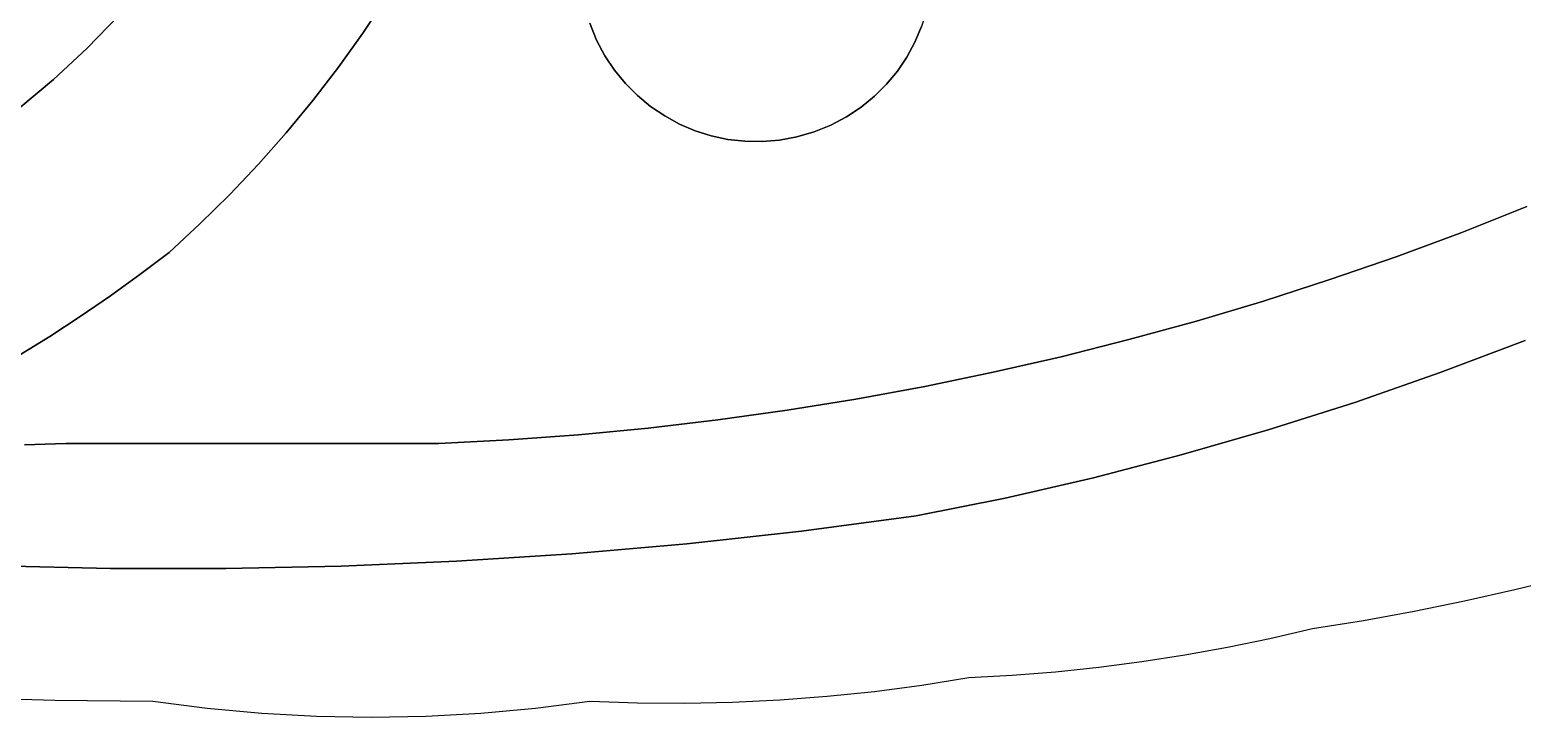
# Model space of a CAD drawing. Header units: inches. Extents: x 37.5 to 70.3, y 17.4 to 61.6.
# Drawn here: x 58.414 to 62.366, y 17.383 to 19.203 of the extents above; entities that cross this region are included whole.
import ezdxf

# ---------------------------------------------------------------- set-up
doc = ezdxf.new("R2010")
doc.units = ezdxf.units.IN
doc.layers.add('SURFACES_FOR_SKETCHUP', color=7, linetype='Continuous')

msp = doc.modelspace()

# ---------------------------------------------------------------- linework, layer by layer
at = {"layer": 'SURFACES_FOR_SKETCHUP'}
for points, invisible_edges in [([(61.8282, 19.8514), (60.7984, 19.2988), (61.6805, 18.485)], 11), ([(61.6805, 18.485), (61.8568, 18.5418), (61.8282, 19.8514)], 10), ([(61.944, 19.8053), (61.8282, 19.8514), (61.8568, 18.5418)], 10), ([(61.8568, 18.5418), (62.0319, 18.6024), (61.944, 19.8053)], 10), ([(62.0618, 19.7645), (61.944, 19.8053), (62.0319, 18.6024)], 10), ([(62.0319, 18.6024), (62.2058, 18.6669), (62.0618, 19.7645)], 10), ([(62.1813, 19.729), (62.0618, 19.7645), (62.2058, 18.6669)], 10), ([(62.2058, 18.6669), (62.3784, 18.7352), (62.1813, 19.729)], 10), ([(62.3023, 19.699), (62.1813, 19.729), (62.3784, 18.7352)], 10), ([(62.4247, 19.6744), (62.3023, 19.699), (62.3784, 18.7352)], 10), ([(59.8969, 19.2207), (60.1345, 18.9539), (59.9175, 19.5773)], 11), ([(60.7785, 19.5274), (59.9175, 19.5773), (60.4911, 18.9332)], 11), ([(60.4911, 18.9332), (59.9175, 19.5773), (60.1345, 18.9539)], 11), ([(58.8736, 19.5289), (58.8038, 19.4289), (59.2953, 19.1949)], 10), ([(59.2953, 19.1949), (59.3567, 19.2875), (58.8736, 19.5289)], 10), ([(60.4911, 18.9332), (60.7579, 19.1708), (60.7785, 19.5274)], 11), ([(60.7579, 19.1708), (60.7754, 19.212), (60.7785, 19.5274)], 10), ([(58.5654, 19.1546), (58.6495, 19.2416), (57.8757, 19.4289)], 10), ([(57.8757, 19.4289), (57.8793, 19.3827), (58.5654, 19.1546)], 10), ([(58.8038, 19.4289), (58.729, 19.3331), (59.1634, 19.0166)], 10), ([(59.2309, 19.1046), (59.2953, 19.1949), (58.8038, 19.4289)], 10), ([(59.1634, 19.0166), (59.2309, 19.1046), (58.8038, 19.4289)], 10), ([(57.8793, 19.3827), (57.8782, 19.3369), (58.477, 19.0723)], 10), ([(58.477, 19.0723), (58.5654, 19.1546), (57.8793, 19.3827)], 10), ([(58.3844, 18.9948), (58.477, 19.0723), (57.8782, 19.3369)], 10), ([(58.729, 19.3331), (58.6495, 19.2416), (59.0929, 18.9309)], 10), ([(59.0929, 18.9309), (59.1634, 19.0166), (58.729, 19.3331)], 10), ([(59.2953, 19.1949), (59.9148, 19.1764), (59.3567, 19.2875)], 3), ([(59.8969, 19.2207), (59.3567, 19.2875), (59.9148, 19.1764)], 3), ([(60.7984, 19.2988), (60.789, 19.2548), (61.6805, 18.485)], 10), ([(60.7754, 19.212), (61.5031, 18.432), (60.789, 19.2548)], 3), ([(61.5031, 18.432), (61.6805, 18.485), (60.789, 19.2548)], 10), ([(58.6495, 19.2416), (58.5654, 19.1546), (59.0196, 18.8478)], 10), ([(59.0196, 18.8478), (59.0929, 18.9309), (58.6495, 19.2416)], 10), ([(59.8969, 19.2207), (59.9148, 19.1764), (60.0951, 18.9753)], 10), ([(60.1345, 18.9539), (59.8969, 19.2207), (60.0951, 18.9753)], 3), ([(60.7579, 19.1708), (61.5031, 18.432), (60.7754, 19.212)], 3), ([(59.2309, 19.1046), (59.9367, 19.135), (59.2953, 19.1949)], 3), ([(59.9148, 19.1764), (59.2953, 19.1949), (59.9367, 19.135)], 3), ([(60.0579, 19.0004), (59.9148, 19.1764), (60.0232, 19.0291)], 3), ([(60.0951, 18.9753), (59.9148, 19.1764), (60.0579, 19.0004)], 3), ([(59.9148, 19.1764), (59.9367, 19.135), (60.0232, 19.0291)], 10), ([(60.7579, 19.1708), (60.4911, 18.9332), (60.7365, 19.1315)], 3), ([(60.7365, 19.1315), (61.3246, 18.3829), (60.7579, 19.1708)], 3), ([(61.3246, 18.3829), (61.5031, 18.432), (60.7579, 19.1708)], 10), ([(58.5654, 19.1546), (58.477, 19.0723), (58.8644, 18.6892)], 10), ([(58.8644, 18.6892), (58.9434, 18.7672), (58.5654, 19.1546)], 10), ([(58.9434, 18.7672), (59.0196, 18.8478), (58.5654, 19.1546)], 10), ([(59.9367, 19.135), (59.2309, 19.1046), (59.9623, 19.0965)], 3), ([(59.9912, 19.0611), (60.0232, 19.0291), (59.9367, 19.135)], 10), ([(59.9367, 19.135), (59.9623, 19.0965), (59.9912, 19.0611)], 8), ([(60.4911, 18.9332), (60.5354, 18.9512), (60.7365, 19.1315)], 10), ([(60.7365, 19.1315), (60.5354, 18.9512), (60.7114, 19.0943)], 3), ([(60.7114, 19.0943), (61.3246, 18.3829), (60.7365, 19.1315)], 3), ([(59.1634, 19.0166), (59.9912, 19.0611), (59.2309, 19.1046)], 3), ([(59.9623, 19.0965), (59.2309, 19.1046), (59.9912, 19.0611)], 3), ([(60.7114, 19.0943), (60.5354, 18.9512), (60.6827, 19.0595)], 3), ([(60.6827, 19.0595), (61.1452, 18.3377), (60.7114, 19.0943)], 3), ([(61.1452, 18.3377), (61.3246, 18.3829), (60.7114, 19.0943)], 10), ([(58.477, 19.0723), (58.3844, 18.9948), (58.7827, 18.6139)], 10), ([(58.7827, 18.6139), (58.8644, 18.6892), (58.477, 19.0723)], 10), ([(59.9912, 19.0611), (59.1634, 19.0166), (59.6822, 18.1173)], 11), ([(59.9912, 19.0611), (59.6822, 18.1173), (60.0232, 19.0291)], 3), ([(60.5354, 18.9512), (60.5768, 18.9731), (60.6827, 19.0595)], 10), ([(60.6506, 19.0276), (60.6827, 19.0595), (60.5768, 18.9731)], 10), ([(60.6506, 19.0276), (61.1452, 18.3377), (60.6827, 19.0595)], 3), ([(59.0929, 18.9309), (59.4969, 18.1077), (59.1634, 19.0166)], 3), ([(59.6822, 18.1173), (59.1634, 19.0166), (59.4969, 18.1077)], 3), ([(60.0232, 19.0291), (59.6822, 18.1173), (60.0579, 19.0004)], 3), ([(60.5768, 18.9731), (60.6153, 18.9987), (60.6506, 19.0276)], 8), ([(60.6506, 19.0276), (60.6153, 18.9987), (60.9649, 18.2964)], 10), ([(60.9649, 18.2964), (61.1452, 18.3377), (60.6506, 19.0276)], 10), ([(58.3844, 18.9948), (58.2879, 18.9222), (58.6272, 18.4991)], 10), ([(58.7056, 18.5556), (58.7827, 18.6139), (58.3844, 18.9948)], 10), ([(58.6272, 18.4991), (58.7056, 18.5556), (58.3844, 18.9948)], 10), ([(59.8672, 18.131), (60.0579, 19.0004), (59.6822, 18.1173)], 3), ([(60.0951, 18.9753), (60.0579, 19.0004), (59.8672, 18.131)], 10), ([(60.1345, 18.9539), (60.0951, 18.9753), (59.8672, 18.131)], 10), ([(60.5768, 18.9731), (60.5354, 18.9512), (60.7837, 18.259)], 10), ([(60.6153, 18.9987), (60.5768, 18.9731), (60.9649, 18.2964)], 10), ([(60.7837, 18.259), (60.9649, 18.2964), (60.5768, 18.9731)], 10), ([(59.0196, 18.8478), (59.4969, 18.1077), (59.0929, 18.9309)], 3), ([(59.8672, 18.131), (60.0517, 18.1487), (60.1345, 18.9539)], 10), ([(60.1757, 18.9363), (60.1345, 18.9539), (60.0517, 18.1487)], 10), ([(60.2184, 18.9228), (60.1757, 18.9363), (60.0517, 18.1487)], 10), ([(60.1345, 18.9539), (60.1757, 18.9363), (60.4911, 18.9332)], 10), ([(60.1757, 18.9363), (60.2184, 18.9228), (60.4452, 18.9198)], 10), ([(60.4452, 18.9198), (60.4911, 18.9332), (60.1757, 18.9363)], 10), ([(60.4911, 18.9332), (60.4452, 18.9198), (60.6017, 18.2255)], 10), ([(60.5354, 18.9512), (60.4911, 18.9332), (60.7837, 18.259)], 10), ([(60.6017, 18.2255), (60.7837, 18.259), (60.4911, 18.9332)], 10), ([(58.2879, 18.9222), (58.1877, 18.8548), (58.5476, 18.4445)], 10), ([(58.5476, 18.4445), (58.6272, 18.4991), (58.2879, 18.9222)], 10), ([(60.0517, 18.1487), (60.2356, 18.1703), (60.2184, 18.9228)], 10), ([(60.2625, 18.9133), (60.2184, 18.9228), (60.2356, 18.1703)], 10), ([(60.2184, 18.9228), (60.2625, 18.9133), (60.4452, 18.9198)], 10), ([(60.3074, 18.9082), (60.2625, 18.9133), (60.2356, 18.1703)], 10), ([(60.2356, 18.1703), (60.419, 18.1959), (60.3074, 18.9082)], 10), ([(60.4452, 18.9198), (60.2625, 18.9133), (60.3991, 18.9113)], 3), ([(60.3074, 18.9082), (60.3991, 18.9113), (60.2625, 18.9133)], 3), ([(60.3074, 18.9082), (60.3531, 18.9074), (60.3991, 18.9113)], 8), ([(60.3531, 18.9074), (60.3074, 18.9082), (60.419, 18.1959)], 10), ([(60.3991, 18.9113), (60.3531, 18.9074), (60.419, 18.1959)], 10), ([(60.4452, 18.9198), (60.3991, 18.9113), (60.6017, 18.2255)], 10), ([(60.419, 18.1959), (60.6017, 18.2255), (60.3991, 18.9113)], 10), ([(58.4668, 18.3916), (58.5476, 18.4445), (58.1877, 18.8548)], 10), ([(58.3849, 18.3406), (58.4668, 18.3916), (58.1877, 18.8548)], 10), ([(58.9434, 18.7672), (59.4969, 18.1077), (59.0196, 18.8478)], 3), ([(58.9434, 18.7672), (58.8644, 18.6892), (59.4969, 18.1077)], 10), ([(62.2058, 18.6669), (62.3736, 18.3809), (62.3784, 18.7352)], 3), ([(58.8644, 18.6892), (58.7827, 18.6139), (59.4969, 18.1077)], 10), ([(62.0319, 18.6024), (62.149, 18.2956), (62.2058, 18.6669)], 3), ([(62.3736, 18.3809), (62.2058, 18.6669), (62.149, 18.2956)], 3), ([(58.7827, 18.6139), (58.7056, 18.5556), (59.4969, 18.1077)], 10), ([(61.8568, 18.5418), (62.149, 18.2956), (62.0319, 18.6024)], 3), ([(58.5091, 18.1077), (59.4969, 18.1077), (58.7056, 18.5556)], 10), ([(58.7056, 18.5556), (58.6272, 18.4991), (58.5091, 18.1077)], 10), ([(61.6805, 18.485), (61.9223, 18.2166), (61.8568, 18.5418)], 3), ([(62.149, 18.2956), (61.8568, 18.5418), (61.9223, 18.2166)], 3), ([(58.6272, 18.4991), (58.5476, 18.4445), (58.5091, 18.1077)], 10), ([(61.5031, 18.432), (61.6936, 18.1438), (61.6805, 18.485)], 3), ([(61.9223, 18.2166), (61.6805, 18.485), (61.6936, 18.1438)], 3), ([(58.5476, 18.4445), (58.4668, 18.3916), (58.5091, 18.1077)], 10), ([(61.3246, 18.3829), (61.463, 18.0773), (61.5031, 18.432)], 3), ([(61.6936, 18.1438), (61.5031, 18.432), (61.463, 18.0773)], 3), ([(58.4668, 18.3916), (58.3849, 18.3406), (58.5091, 18.1077)], 10), ([(61.1452, 18.3377), (61.2306, 18.0171), (61.3246, 18.3829)], 3), ([(61.463, 18.0773), (61.3246, 18.3829), (61.2306, 18.0171)], 3), ([(62.149, 18.2956), (62.4786, 17.753), (62.3736, 18.3809)], 3), ([(58.4001, 18.1043), (58.5091, 18.1077), (58.3849, 18.3406)], 10), ([(60.9649, 18.2964), (61.2306, 18.0171), (61.1452, 18.3377)], 3), ([(60.7837, 18.259), (60.6017, 18.2255), (60.7609, 17.9158)], 10), ([(60.7609, 17.9158), (60.9965, 17.9633), (60.7837, 18.259)], 10), ([(60.9649, 18.2964), (60.7837, 18.259), (60.9965, 17.9633)], 10), ([(61.2306, 18.0171), (60.9649, 18.2964), (60.9965, 17.9633)], 3), ([(61.9223, 18.2166), (62.2135, 17.6908), (62.149, 18.2956)], 3), ([(62.3464, 17.7206), (62.149, 18.2956), (62.2135, 17.6908)], 3), ([(62.4786, 17.753), (62.149, 18.2956), (62.3464, 17.7206)], 3), ([(60.6017, 18.2255), (60.419, 18.1959), (60.4576, 17.8757)], 10), ([(60.4576, 17.8757), (60.7609, 17.9158), (60.6017, 18.2255)], 10), ([(60.419, 18.1959), (60.2356, 18.1703), (60.4576, 17.8757)], 10), ([(61.6936, 18.1438), (61.9453, 17.6393), (61.9223, 18.2166)], 3), ([(62.2135, 17.6908), (61.9223, 18.2166), (62.0798, 17.6637)], 3), ([(62.0798, 17.6637), (61.9223, 18.2166), (61.9453, 17.6393)], 3), ([(59.8491, 17.8157), (60.1537, 17.8424), (60.0517, 18.1487)], 10), ([(60.0517, 18.1487), (59.8672, 18.131), (59.8491, 17.8157)], 10), ([(60.0517, 18.1487), (60.1537, 17.8424), (60.2356, 18.1703)], 3), ([(60.4576, 17.8757), (60.2356, 18.1703), (60.1537, 17.8424)], 3), ([(61.463, 18.0773), (61.698, 17.5915), (61.6936, 18.1438)], 3), ([(61.8102, 17.6176), (61.6936, 18.1438), (61.698, 17.5915)], 3), ([(61.9453, 17.6393), (61.6936, 18.1438), (61.8102, 17.6176)], 3), ([(58.4001, 18.1043), (58.3214, 17.7835), (58.5091, 18.1077)], 3), ([(58.6272, 17.7764), (58.5091, 18.1077), (58.3214, 17.7835)], 3), ([(58.933, 17.7762), (58.5091, 18.1077), (58.6272, 17.7764)], 3), ([(58.5091, 18.1077), (58.933, 17.7762), (59.4969, 18.1077)], 3), ([(59.2387, 17.7826), (59.4969, 18.1077), (58.933, 17.7762)], 3), ([(59.5441, 17.7958), (59.4969, 18.1077), (59.2387, 17.7826)], 3), ([(59.4969, 18.1077), (59.5441, 17.7958), (59.6822, 18.1173)], 3), ([(59.5441, 17.7958), (59.8491, 17.8157), (59.6822, 18.1173)], 10), ([(59.8672, 18.131), (59.6822, 18.1173), (59.8491, 17.8157)], 10), ([(61.463, 18.0773), (61.2306, 18.0171), (61.4721, 17.5478)], 10), ([(61.4721, 17.5478), (61.5853, 17.5683), (61.463, 18.0773)], 10), ([(61.698, 17.5915), (61.463, 18.0773), (61.5853, 17.5683)], 3), ([(61.2306, 18.0171), (60.9965, 17.9633), (61.2444, 17.5153)], 10), ([(61.3584, 17.5301), (61.4721, 17.5478), (61.2306, 18.0171)], 10), ([(61.3584, 17.5301), (61.2306, 18.0171), (61.2444, 17.5153)], 3), ([(60.7609, 17.9158), (60.9003, 17.4876), (60.9965, 17.9633)], 3), ([(60.9003, 17.4876), (61.0152, 17.494), (60.9965, 17.9633)], 10), ([(61.0152, 17.494), (61.13, 17.5032), (60.9965, 17.9633)], 10), ([(61.2444, 17.5153), (60.9965, 17.9633), (61.13, 17.5032)], 3), ([(60.4576, 17.8757), (60.651, 17.4512), (60.7609, 17.9158)], 3), ([(60.7759, 17.4677), (60.7609, 17.9158), (60.651, 17.4512)], 3), ([(60.9003, 17.4876), (60.7609, 17.9158), (60.7759, 17.4677)], 3), ([(60.4576, 17.8757), (60.1537, 17.8424), (60.4003, 17.4286)], 10), ([(60.4003, 17.4286), (60.5258, 17.4382), (60.4576, 17.8757)], 10), ([(60.5258, 17.4382), (60.651, 17.4512), (60.4576, 17.8757)], 10), ([(60.1537, 17.8424), (59.8491, 17.8157), (60.0228, 17.4208)], 10), ([(60.0228, 17.4208), (60.1487, 17.4199), (60.1537, 17.8424)], 10), ([(60.2746, 17.4225), (60.1537, 17.8424), (60.1487, 17.4199)], 3), ([(60.2746, 17.4225), (60.4003, 17.4286), (60.1537, 17.8424)], 10), ([(59.5441, 17.7958), (59.2387, 17.7826), (59.4632, 17.3855)], 10), ([(59.4632, 17.3855), (59.6081, 17.3934), (59.5441, 17.7958)], 10), ([(59.8491, 17.8157), (59.5441, 17.7958), (59.7527, 17.4066)], 10), ([(59.6081, 17.3934), (59.7527, 17.4066), (59.5441, 17.7958)], 10), ([(59.7527, 17.4066), (59.8969, 17.4251), (59.8491, 17.8157)], 10), ([(59.8969, 17.4251), (60.0228, 17.4208), (59.8491, 17.8157)], 10), ([(58.4802, 17.4283), (58.3214, 17.7835), (58.2212, 17.4357)], 3), ([(58.3214, 17.7835), (58.4802, 17.4283), (58.6272, 17.7764)], 3), ([(58.7395, 17.4251), (58.6272, 17.7764), (58.4802, 17.4283)], 3), ([(58.6272, 17.7764), (58.7395, 17.4251), (58.933, 17.7762)], 3), ([(58.7395, 17.4251), (58.8837, 17.4066), (58.933, 17.7762)], 10), ([(58.8837, 17.4066), (59.0283, 17.3934), (58.933, 17.7762)], 10), ([(59.2387, 17.7826), (58.933, 17.7762), (59.0283, 17.3934)], 10), ([(59.1732, 17.3855), (59.2387, 17.7826), (59.0283, 17.3934)], 3), ([(59.1732, 17.3855), (59.3182, 17.3828), (59.2387, 17.7826)], 10), ([(59.3182, 17.3828), (59.4632, 17.3855), (59.2387, 17.7826)], 10)]:
    msp.add_3dface(points, dxfattribs=dict(at, invisible_edges=invisible_edges))

doc.saveas('drawing.dxf')
